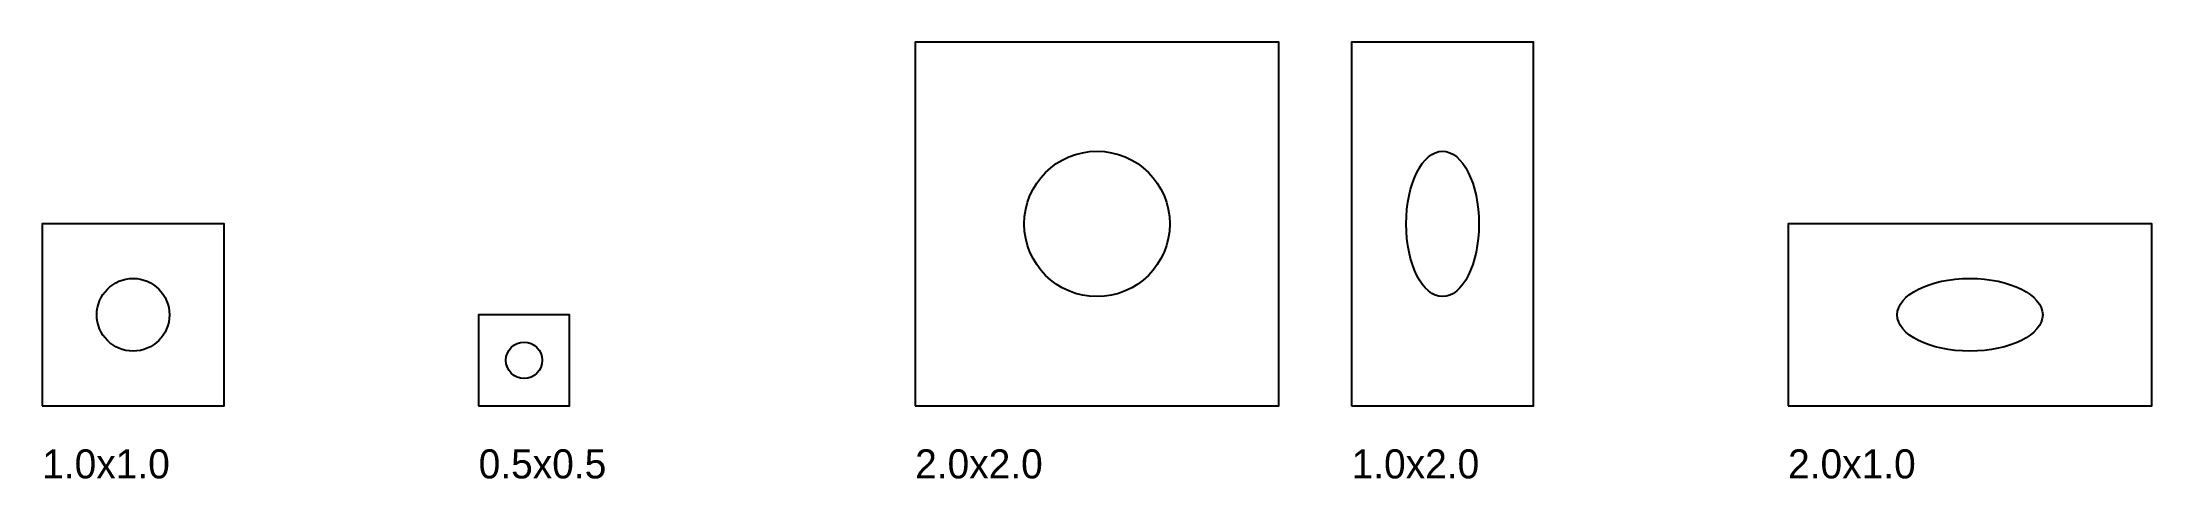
# Model space of a CAD drawing. Header units: metres. Extents: x 0 to 58, y -2 to 10.
import ezdxf

# ---------------------------------------------------------------- set-up
doc = ezdxf.new("R2010")
doc.units = ezdxf.units.M

# ---------------------------------------------------------------- blocks, each defined once
blk = doc.blocks.new('SQUARE')
blk.add_lwpolyline([(0, 0), (5, 0), (5, 5), (0, 5), (0, 0)])
blk.add_circle((2.5, 2.5), 1)

msp = doc.modelspace()

# ---------------------------------------------------------------- block references
for p, xscale, yscale in [((24, 0), 2, 2), ((12, 0), 0.5, 0.5)]:
    msp.add_blockref('SQUARE', p, dxfattribs=dict(xscale=xscale, yscale=yscale))
at = {"yscale": 2}
msp.add_blockref('SQUARE', (36, 0), dxfattribs=at)
msp.add_blockref('SQUARE', (0, 0))
at = {"xscale": 2}
msp.add_blockref('SQUARE', (48, 0), dxfattribs=at)

# ---------------------------------------------------------------- texts
for s, p in [('1.0x1.0', (0, -2)), ('0.5x0.5', (12, -2)), ('2.0x2.0', (24, -2)), ('1.0x2.0', (36, -2)), ('2.0x1.0', (48, -2))]:
    msp.add_text(s, height=0.8).set_placement(p)

doc.saveas('drawing.dxf')
